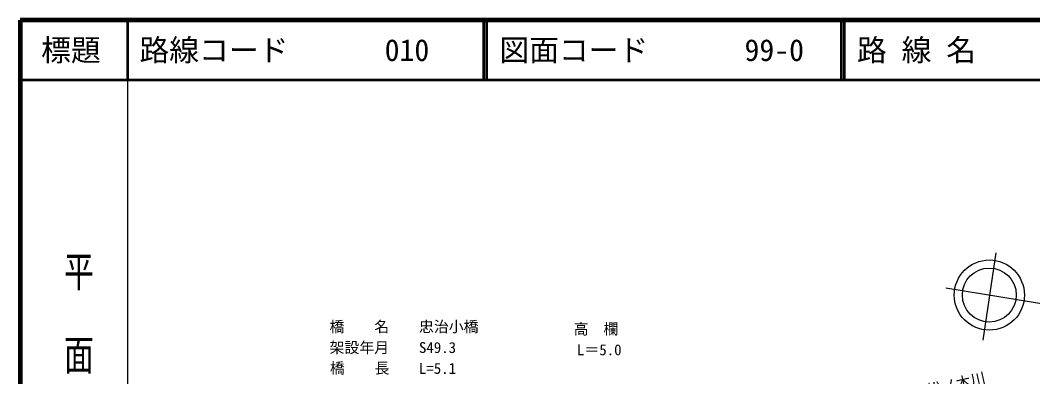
# Model space of a CAD drawing. Units: millimetres, scale not verified. Extents: x 40000 to 680000, y 20000 to 380000.
# Drawn here: x 40000 to 209876, y 320241 to 380000 of the extents above; entities that cross this region are included whole.
import ezdxf
from ezdxf.enums import TextEntityAlignment as Align

# ---------------------------------------------------------------- set-up
doc = ezdxf.new("R2010")
doc.units = ezdxf.units.MM
doc.header["$LTSCALE"] = 1000
for name, color, linetype, lineweight in [('M-BMK-SRVR', 3, 'Continuous', 25), ('M-STR-HTXT', 7, 'Continuous', 13), ('M-STR-STR3', 7, 'Continuous', 25), ('M-TTL', 2, 'Continuous', 140), ('M-TTL-BAND', 7, 'Continuous', 25), ('M-TTL-LINE', 7, 'Continuous', 50)]:
    doc.layers.add(name, color=color, linetype=linetype, lineweight=lineweight)
doc.layers.add('M-STR-STR1', color=1, linetype='Continuous')
doc.layers.add('M-TTL-TXT', color=7, linetype='Continuous')
doc.styles.add('@ＭＳ ゴシック', font='')
doc.styles.add('ＭＳ ゴシック', font='')
doc.styles.get('@ＭＳ ゴシック').set_extended_font_data('@MS Gothic')
doc.styles.get('ＭＳ ゴシック').set_extended_font_data('MS Gothic')

msp = doc.modelspace()

# ---------------------------------------------------------------- linework, layer by layer
at = {"layer": 'M-BMK-SRVR'}
for p, q in [((203675, 341030), (201513, 326345)), ((195277, 335162), (215410, 331853))]:
    msp.add_line(p, q, dxfattribs=at)
for radius in [5885, 4520]:
    msp.add_circle((202590, 333933), radius, dxfattribs=at)
at = {"layer": 'M-TTL'}
for p, q in [((40000, 380000), (40000, 20000)), ((680000, 380000), (40000, 380000))]:
    msp.add_line(p, q, dxfattribs=at)
at = {"layer": 'M-TTL-BAND'}
msp.add_line((58000, 370000), (58000, 20000), dxfattribs=at)
at = {"layer": 'M-TTL-LINE'}
for p, q in [((58000, 380000), (58000, 370000)), ((117750, 380000), (117750, 370000)), ((118250, 380000), (118250, 370000)), ((177750, 380000), (177750, 370000)), ((178250, 380000), (178250, 370000)), ((40000, 370000), (680000, 370000))]:
    msp.add_line(p, q, dxfattribs=at)

# ---------------------------------------------------------------- texts
at = {"layer": 'M-STR-HTXT', "style": 'ＭＳ ゴシック'}
msp.add_text('松ノ木川', height=1833, rotation=12.74, dxfattribs=at).set_placement((192458, 316506), align=Align.BOTTOM_LEFT)
at = {"layer": 'M-STR-STR1', "style": 'ＭＳ ゴシック'}
for s, p in [('橋\u3000\u3000名', (91891, 327171)), ('忠治小橋', (106891, 327171)), ('架設年月', (91891, 323671)), ('S49.3', (106891, 323671)), ('橋\u3000  長', (91959, 320222)), ('L=5.1', (106891, 320171))]:
    msp.add_text(s, height=1833, dxfattribs=at).set_placement(p, align=Align.BOTTOM_LEFT)
at = {"layer": 'M-STR-STR3', "style": 'ＭＳ ゴシック'}
for s, p in [('高\u3000欄', (132844, 326791)), ('L＝5.0', (133406, 323292))]:
    msp.add_text(s, height=1833, dxfattribs=at).set_placement(p, align=Align.BOTTOM_LEFT)
at = {"layer": 'M-TTL-BAND', "style": '@ＭＳ ゴシック', "width": 1.4}
msp.add_text('平  面  図', height=3666, rotation=270, dxfattribs=at).set_placement((49777, 306475), align=Align.MIDDLE_RIGHT)
at = {"layer": 'M-TTL-TXT', "style": 'ＭＳ ゴシック'}
msp.add_text('標題', height=3666, dxfattribs=at).set_placement((48500, 375000), align=Align.MIDDLE_CENTER)
for s, p in [('路線コード', (60000, 375000)), ('図面コード', (120380, 375000)), ('路 線 名', (180380, 375000)), ('010', (101142, 375000)), ('99-0', (161521, 375000))]:
    msp.add_text(s, height=3666, dxfattribs=at).set_placement(p, align=Align.MIDDLE_LEFT)

doc.saveas('drawing.dxf')
